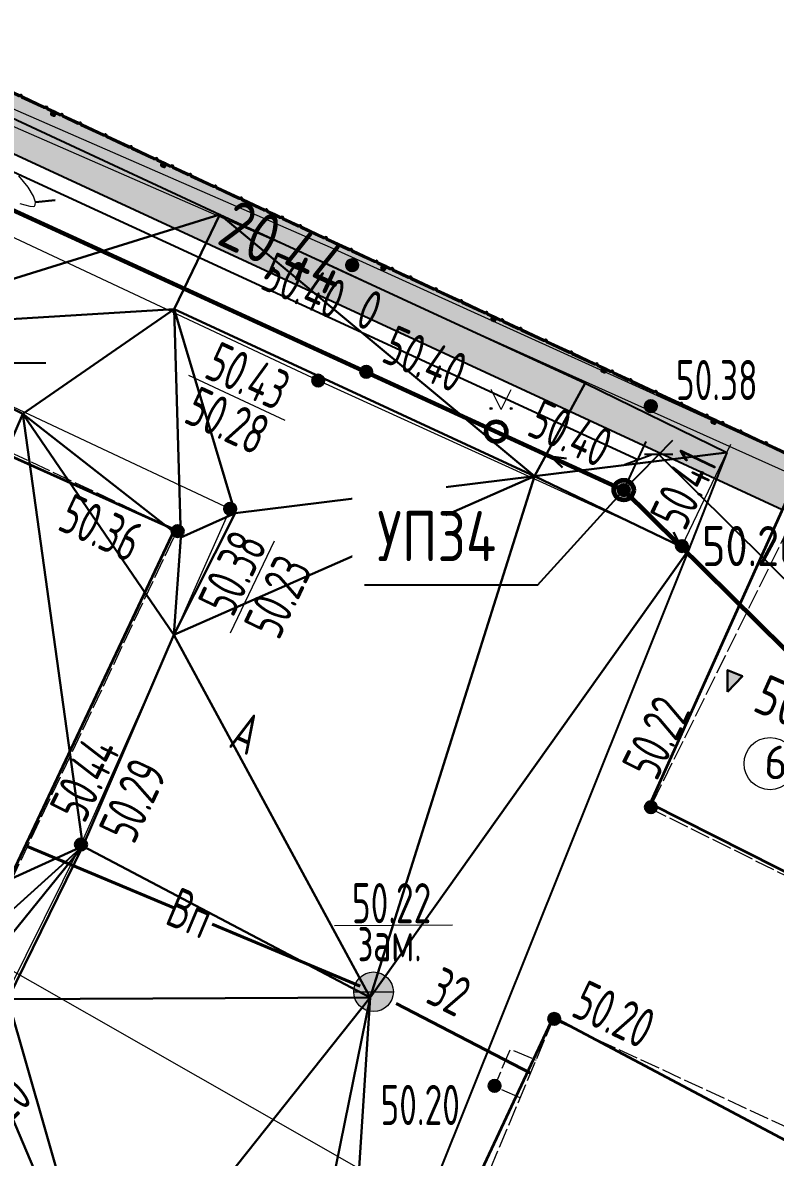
# Model space of a CAD drawing. Extents: x 1098675 to 1099684, y 381052 to 381453.
# Drawn here: x 1099324.8 to 1099343.58, y 381362.6 to 381390.89 of the extents above; entities that cross this region are included whole.
import ezdxf
from ezdxf.enums import TextEntityAlignment as Align

# ---------------------------------------------------------------- set-up
doc = ezdxf.new("R2010")
doc.units = 0
doc.header["$MEASUREMENT"] = 0
doc.header["$PDMODE"] = 34
doc.header["$PDSIZE"] = -1
for name, pattern in [('500_122_1_1', [10, 8, -2]), ('500_13', [1, 1, 0]), ('Территория ПС Мелитопольская$0$GOST2.303 5', [24, 20, -1.5, 1, -1.5])]:
    doc.linetypes.add(name, pattern=pattern)
doc.layers.get('0').update_dxf_attribs({"linetype": 'CONTINUOUS', "lineweight": 0})
doc.layers.get('Defpoints').update_dxf_attribs({"color": 252, "linetype": 'CONTINUOUS'})
for name, color, linetype in [('невидимые', 7, 'CONTINUOUS'), ('С_R_Мелитополь1_SRF-VIEW', 252, 'CONTINUOUS'), ('Территория ПС Мелитопольская$0$0.1 Здание и сооружение (сущ.)', 7, 'CONTINUOUS'), ('Территория ПС Мелитопольская$0$0.4 Тропа обхода', 8, 'CONTINUOUS'), ('Территория ПС Мелитопольская$0$3_Осевая', 3, 'Территория ПС Мелитопольская$0$GOST2.303 5'), ('Территория ПС Мелитопольская$0$5_Заштрих', 6, 'CONTINUOUS')]:
    doc.layers.add(name, color=color, linetype=linetype)
for name, color, linetype, lineweight in [('Съемка', 253, 'CONTINUOUS', 20), ('Территория ПС Мелитопольская$0$0.2 Внешнее ограждение', 5, 'CONTINUOUS', 40), ('Тропа обхода предв.', 7, 'CONTINUOUS', 0)]:
    doc.layers.add(name, color=color, linetype=linetype, lineweight=lineweight)
doc.styles.add('F2', font='GOST2304A.ttf', dxfattribs={"height": 0.001206})
doc.styles.add('GOST 2.304', font='GOST2304A.ttf', dxfattribs={"height": 1.25})
doc.styles.add('TOPO_D431', font='GOST2304A.ttf')
doc.styles.add('txt', font='GOST2304A.ttf')
doc.styles.add('ГОСТ', font='GOST2304A.ttf', dxfattribs={"height": 2.5})
doc.styles.add('ГОСТ 2.304', font='GOST2304A.ttf')
doc.styles.add('Территория ПС Мелитопольская$0$Standard', font='GOST2304A.ttf')
doc.linetypes.add('500_132_1', pattern='A,4,[3,Topography.shx,S=2.5,R=0,X=0,Y=0],4,-2', length=10)
doc.linetypes.add('ЗАБ ЖБ^1^', pattern='A,4,["|",txt,S=0.8,R=0,X=0,Y=0],4', length=8)
doc.dimstyles.new('ISO-25', dxfattribs={"dimtxt": 1.5, "dimasz": 1.5, "dimexe": 1.25, "dimexo": 0, "dimtad": 1, "dimtxsty": 'TOPO_D431', "dimcen": 2.5, "dimazin": 0, "dimtfac": 1, "dimtmove": 0, "dimatfit": 3, "dimfxl": 1, "dimarcsym": 0})

# ---------------------------------------------------------------- blocks, each defined once
blk = doc.blocks.new('Территория ПС Мелитопольская$0$Панель_Н3030_150_сбоку')
for p, q in [((5, 0), (10, 0)), ((5, 0), (5, -185)), ((10, 0), (10, -185)), ((5, -265), (5, -885)), ((7, -190), (34, -223)), ((34, -227), (7, -260)), ((10, -265), (10, -885)), ((38, -220), (11, -187)), ((11, -263), (38, -230)), ((5, -965), (5, -1585)), ((7, -890), (34, -923)), ((34, -927), (7, -960)), ((10, -965), (10, -1585)), ((38, -920), (11, -887)), ((11, -963), (38, -930)), ((5, -1665), (5, -2285)), ((7, -1590), (34, -1623)), ((34, -1627), (7, -1660)), ((10, -1665), (10, -2285)), ((38, -1620), (11, -1587)), ((11, -1663), (38, -1630)), ((5, -2365), (5, -2785)), ((7, -2290), (34, -2323)), ((34, -2327), (7, -2360)), ((10, -2365), (10, -2785)), ((38, -2320), (11, -2287)), ((11, -2363), (38, -2330)), ((7, -2790), (34, -2823)), ((34, -2827), (7, -2860)), ((38, -2820), (11, -2787)), ((5, -2865), (5, -3030)), ((5, -3030), (10, -3030)), ((10, -2865), (10, -3030)), ((11, -2863), (38, -2830))]:
    blk.add_line(p, q)
for centre in [(3, -25), (3, -175), (3, -275), (33, -225), (3, -425), (3, -575), (3, -725), (3, -875), (3, -975), (3, -1125), (33, -925), (3, -1275), (3, -1425), (3, -1575), (3, -1675), (33, -1625), (3, -1825), (3, -1975), (3, -2125), (3, -2275), (3, -2375), (3, -2525), (33, -2325), (3, -2675), (3, -2775), (33, -2825), (3, -2875), (3, -3025)]:
    blk.add_circle(centre, 2.5)
for centre, radius, start, end in [((13, -185), 7.5, 180, 219.486), ((13, -265), 7.5, 140.514, 180), ((13, -185), 2.5, 180, 219.486), ((13, -265), 2.5, 140.514, 180), ((33, -225), 7.5, 320.514, 39.486), ((13, -885), 7.5, 180, 219.486), ((13, -965), 7.5, 140.514, 180), ((13, -885), 2.5, 180, 219.486), ((13, -965), 2.5, 140.514, 180), ((33, -925), 7.5, 320.514, 39.486), ((13, -1585), 7.5, 180, 219.486), ((13, -1665), 7.5, 140.514, 180), ((13, -1585), 2.5, 180, 219.486), ((13, -1665), 2.5, 140.514, 180), ((33, -1625), 7.5, 320.514, 39.486), ((13, -2285), 7.5, 180, 219.486), ((13, -2365), 7.5, 140.514, 180), ((13, -2285), 2.5, 180, 219.486), ((13, -2365), 2.5, 140.514, 180), ((33, -2325), 7.5, 320.514, 39.486), ((13, -2785), 7.5, 180, 219.486), ((13, -2785), 2.5, 180, 219.486), ((33, -2825), 7.5, 320.514, 39.486), ((13, -2865), 7.5, 140.514, 180), ((13, -2865), 2.5, 140.514, 180)]:
    blk.add_arc(centre, radius, start, end)
blk = doc.blocks.new('*U75')
at = {"layer": 'Территория ПС Мелитопольская$0$5_Заштрих'}
h = blk.add_hatch(dxfattribs=at)
h.set_pattern_fill('ANSI31', color=256)
h.set_pattern_definition([(45, (-3717.2358, -503.4625), (-2.245064, 2.245064), [])])
edge = h.paths.add_edge_path()
edge.add_line((-40, 34), (-40, -34))
edge.add_arc((-34, -34), 6, 180, 270)
edge.add_line((-34, -40), (34, -40))
edge.add_arc((34, -34), 6, 270, 360)
edge.add_line((40, -34), (40, 34))
edge.add_arc((34, 34), 6, 0, 90)
edge.add_line((34, 40), (-34, 40))
edge.add_arc((-34, 34), 6, 90, 180)
edge = h.paths.add_edge_path(flags=16)
edge.add_line((-37, 34), (-37, -34))
edge.add_arc((-34, -34), 3, 180, 270)
edge.add_line((-34, -37), (34, -37))
edge.add_arc((34, -34), 3, 270, 360)
edge.add_line((37, -34), (37, 34))
edge.add_arc((34, 34), 3, 360, 450)
edge.add_line((34, 37), (-34, 37))
edge.add_arc((-34, 34), 3, 90, 180)
for points in [[(34, 40), (-34, 40, 0.414214), (-40, 34), (-40, -34, 0.414214), (-34, -40), (34, -40, 0.414214), (40, -34), (40, 34, 0.414214)], [(34, 37), (-34, 37, 0.414214), (-37, 34), (-37, -34, 0.414214), (-34, -37), (34, -37, 0.414214), (37, -34), (37, 34, 0.414214)]]:
    blk.add_lwpolyline(points, format="xyb", close=True)
at = {"layer": 'Территория ПС Мелитопольская$0$3_Осевая'}
for p, q in [((-80, 0), (80, 0)), ((0, -80), (0, 80))]:
    blk.add_line(p, q, dxfattribs=at)
at = {"style": 'Территория ПС Мелитопольская$0$Standard', "flags": 9}
for tag, p in [('НАИМЕНОВАНИЕ', (71, -97)), ('ЕД.ИЗМ', (71, -177))]:
    blk.add_attdef(tag, p, '', height=50, dxfattribs=at)
blk = doc.blocks.new('*U51')
at = {"xscale": -1}
for name, p, rotation in [('Территория ПС Мелитопольская$0$Панель_Н3030_150_сбоку', (72545, -30727), 247.0549571256923), ('*U75', (72531, -30759), 157.0549571256924), ('Территория ПС Мелитопольская$0$Панель_Н3030_150_сбоку', (75335, -31908), 247.0549571256923), ('*U75', (75322, -31940), 157.0549571256924), ('Территория ПС Мелитопольская$0$Панель_Н3030_150_сбоку', (78125, -33089), 247.0549571256923), ('*U75', (78112, -33122), 157.0549571256924), ('Территория ПС Мелитопольская$0$Панель_Н3030_150_сбоку', (80916, -34271), 247.0549571256923), ('*U75', (80902, -34303), 157.0549571256924), ('Территория ПС Мелитопольская$0$Панель_Н3030_150_сбоку', (83706, -35452), 247.0549571256923), ('*U75', (83692, -35484), 157.0549571256924), ('Территория ПС Мелитопольская$0$Панель_Н3030_150_сбоку', (86496, -36633), 247.0549571256923), ('*U75', (86483, -36665), 157.0549571256924), ('Территория ПС Мелитопольская$0$Панель_Н3030_150_сбоку', (89286, -37814), 247.0549571256923), ('*U75', (89273, -37846), 157.0549571256924), ('Территория ПС Мелитопольская$0$Панель_Н3030_150_сбоку', (92077, -38996), 247.0549571256923)]:
    blk.add_blockref(name, p, dxfattribs=dict(at, rotation=rotation))
blk = doc.blocks.new('Территория ПС Мелитопольская')
at = {"layer": 'Территория ПС Мелитопольская$0$0.4 Тропа обхода', "transparency": 33554534}
h = blk.add_hatch(color=256, dxfattribs=at)
h.dxf.hatch_style = 1
h.paths.add_polyline_path([(729104, 602832), (729225, 603130), (733466, 601233), (733380, 601036), (762579, 588771), (774045, 583823), (773675, 582825), (784155, 578208), (783870, 577056), (802583, 568921), (804433, 560231), (805151, 559888), (804505, 558535), (805975, 557904), (806369, 558822), (803976, 570060), (785748, 577984), (786028, 579117), (776266, 583536), (776626, 584530), (770978, 586532), (638012, 642832), (586836, 526190), (607888, 516968), (608530, 518433), (588945, 527013), (638843, 640743)])
blk.add_circle((729026, 596498), 650)
at = {"layer": 'Территория ПС Мелитопольская$0$0.1 Здание и сооружение (сущ.)', "color": 146, "lineweight": 35, "true_color": 0x105689}
for points in [[(713964, 601805), (709186, 590686), (686580, 600482), (691353, 611458), (702473, 606508), (702969, 607700), (705679, 606467), (705190, 605365), (713964, 601805)], [(729225, 603130), (726074, 595399), (730112, 593536), (733466, 601233), (729225, 603130)], [(719806, 580508), (790754, 551155), (794346, 559917), (786370, 563335), (777268, 567077), (776659, 565745), (747644, 578368), (748403, 580022), (738142, 584428), (737600, 583313), (723840, 589985), (719806, 580508)]]:
    blk.add_lwpolyline(points, dxfattribs=at)
at = {"layer": 'Территория ПС Мелитопольская$0$0.4 Тропа обхода'}
blk.add_lwpolyline([(729104, 602832), (638843, 640743), (588945, 527013), (608530, 518433), (607888, 516968), (586836, 526190), (638012, 642832), (770978, 586532), (776626, 584530), (776266, 583536), (786028, 579117), (785748, 577984), (803976, 570060), (806369, 558822), (805975, 557904), (804505, 558535)], dxfattribs=at)
at = {"layer": 'Территория ПС Мелитопольская$0$0.2 Внешнее ограждение'}
blk.add_blockref('*U51', (638049, 642817), dxfattribs=at)
at = {"insert": (728883, 596956), "char_height": 840.74, "attachment_point": 1, "style": 'Территория ПС Мелитопольская$0$Standard'}
blk.add_mtext_dynamic_manual_height_columns('{\\fGOST type B|b0|i0|c0|p2;6}', width=1745.61, gutter_width=4204, heights=[0], dxfattribs=at)
blk = doc.blocks.new('Съемка')
at = {"layer": 'Съемка', "linetype": 'Continuous', "lineweight": -2}
h = blk.add_hatch(color=8, dxfattribs=at)
h.dxf.hatch_style = 1
edge = h.paths.add_edge_path()
edge.add_arc((1099333.023, 381384.843), 0.15, 0, 360)
h = blk.add_hatch(color=8, dxfattribs=at)
h.dxf.hatch_style = 1
edge = h.paths.add_edge_path()
edge.add_arc((1099333.023, 381384.843), 0.15, 0, 360)
h = blk.add_hatch(color=8, dxfattribs=at)
h.dxf.hatch_style = 1
edge = h.paths.add_edge_path()
edge.add_arc((1099333.374, 381382.186), 0.15, 0, 360)
h = blk.add_hatch(color=8, dxfattribs=at)
h.dxf.hatch_style = 1
edge = h.paths.add_edge_path()
edge.add_arc((1099333.374, 381382.186), 0.15, 0, 360)
h = blk.add_hatch(color=8, dxfattribs=at)
h.dxf.hatch_style = 1
edge = h.paths.add_edge_path()
edge.add_arc((1099332.177, 381381.967), 0.15, 0, 360)
at = {"layer": 'Съемка'}
h = blk.add_hatch(color=8, dxfattribs=at)
edge = h.paths.add_edge_path()
edge.add_arc((1099336.488, 381381.271), 0.025, 0, 360)
h = blk.add_hatch(color=8, dxfattribs=at)
edge = h.paths.add_edge_path()
edge.add_arc((1099336.988, 381381.271), 0.025, 0, 360)
at = {"layer": 'Съемка', "linetype": 'Continuous', "lineweight": -2}
h = blk.add_hatch(color=8, dxfattribs=at)
h.dxf.hatch_style = 1
edge = h.paths.add_edge_path()
edge.add_arc((1099340.475, 381381.33), 0.15, 0, 360)
h = blk.add_hatch(color=8, dxfattribs=at)
h.dxf.hatch_style = 1
edge = h.paths.add_edge_path()
edge.add_arc((1099340.475, 381381.33), 0.15, 0, 360)
at = {"layer": 'Съемка', "linetype": 'Continuous', "lineweight": -2, "true_color": 0xffffff}
h = blk.add_hatch(color=7, dxfattribs=at)
h.dxf.hatch_style = 1
edge = h.paths.add_edge_path()
edge.add_arc((1099339.8, 381379.239), 0.25, 0, 360)
at = {"layer": 'Съемка', "linetype": 'Continuous', "lineweight": -2}
h = blk.add_hatch(color=8, dxfattribs=at)
h.dxf.hatch_style = 1
edge = h.paths.add_edge_path()
edge.add_arc((1099339.8, 381379.239), 0.15, 0, 360)
h = blk.add_hatch(color=8, dxfattribs=at)
h.dxf.hatch_style = 1
edge = h.paths.add_edge_path()
edge.add_arc((1099339.8, 381379.239), 0.15, 0, 360)
h = blk.add_hatch(color=8, dxfattribs=at)
edge = h.paths.add_edge_path()
edge.add_arc((1099339.8, 381379.239), 0.05, 0, 360)
h = blk.add_hatch(color=8, dxfattribs=at)
h.dxf.hatch_style = 1
edge = h.paths.add_edge_path()
edge.add_arc((1099329.979, 381378.771), 0.15, 0, 360)
h = blk.add_hatch(color=8, dxfattribs=at)
h.dxf.hatch_style = 1
edge = h.paths.add_edge_path()
edge.add_arc((1099328.669, 381378.215), 0.15, 0, 360)
h = blk.add_hatch(color=8, dxfattribs=at)
h.dxf.hatch_style = 1
edge = h.paths.add_edge_path()
edge.add_arc((1099328.669, 381378.215), 0.15, 0, 360)
h = blk.add_hatch(color=8, dxfattribs=at)
h.dxf.hatch_style = 1
edge = h.paths.add_edge_path()
edge.add_arc((1099341.252, 381377.842), 0.15, 0, 360)
h = blk.add_hatch(color=8, dxfattribs=at)
h.dxf.hatch_style = 1
edge = h.paths.add_edge_path()
edge.add_arc((1099341.252, 381377.842), 0.15, 0, 360)
at = {"layer": 'Съемка', "linetype": 'ByBlock', "lineweight": -2}
blk.add_hatch(color=8, dxfattribs=at).paths.add_polyline_path([(1099342.385, 381374.211), (1099342.391, 381374.75), (1099342.761, 381374.597)])
at = {"layer": 'Съемка', "linetype": 'Continuous', "lineweight": -2}
h = blk.add_hatch(color=8, dxfattribs=at)
h.dxf.hatch_style = 1
edge = h.paths.add_edge_path()
edge.add_arc((1099340.478, 381371.332), 0.15, 0, 360)
h = blk.add_hatch(color=8, dxfattribs=at)
h.dxf.hatch_style = 1
edge = h.paths.add_edge_path()
edge.add_arc((1099340.478, 381371.332), 0.15, 0, 360)
h = blk.add_hatch(color=8, dxfattribs=at)
h.dxf.hatch_style = 1
edge = h.paths.add_edge_path()
edge.add_arc((1099326.257, 381370.403), 0.15, 0, 360)
at = {"layer": 'Съемка', "true_color": 0xffffff}
h = blk.add_hatch(color=7, dxfattribs=at)
edge = h.paths.add_edge_path()
edge.add_arc((1099333.556, 381366.73), 0.495, 0, 360)
at = {"layer": 'Съемка', "linetype": 'Continuous', "lineweight": -2}
h = blk.add_hatch(color=8, dxfattribs=at)
h.dxf.hatch_style = 1
edge = h.paths.add_edge_path()
edge.add_arc((1099338.065, 381366.055), 0.15, 0, 360)
h = blk.add_hatch(color=8, dxfattribs=at)
h.dxf.hatch_style = 1
edge = h.paths.add_edge_path()
edge.add_arc((1099338.065, 381366.055), 0.15, 0, 360)
h = blk.add_hatch(color=8, dxfattribs=at)
h.dxf.hatch_style = 1
edge = h.paths.add_edge_path()
edge.add_arc((1099336.576, 381364.385), 0.15, 0, 360)
h = blk.add_hatch(color=8, dxfattribs=at)
h.dxf.hatch_style = 1
edge = h.paths.add_edge_path()
edge.add_arc((1099336.576, 381364.385), 0.15, 0, 360)
at = {"layer": 'Съемка', "color": 8, "linetype": 'Continuous', "lineweight": 20}
blk.add_lwpolyline([(1099353.97, 381359.276), (1099355.852, 381363.401), (1099339.8, 381379.239), (1099321.203, 381387.751), (1099296.212, 381399.281), (1099273.687, 381409.516), (1099250.459, 381366.989), (1099263.498, 381360.319), (1099266.568, 381358.979)], dxfattribs=at)
at = {"layer": 'Съемка', "color": 8, "linetype": 'Continuous', "lineweight": 20, "flags": 128}
blk.add_lwpolyline([(1099291.983, 381376.134), (1099282.726, 381395.115), (1099280.686, 381403.03), (1099283.191, 381406.77), (1099321.586, 381390.037), (1099329.077, 381386.773), (1099332.472, 381385.293), (1099344.76, 381379.726), (1099348.385, 381377.743)], dxfattribs=at)
at = {"layer": 'Съемка', "color": 8, "linetype": 'ЗАБ ЖБ^1^', "lineweight": 0, "ltscale": 0.5, "flags": 128}
blk.add_lwpolyline([(1099292.352, 381376.29), (1099283.103, 381395.254), (1099281.118, 381402.956), (1099283.337, 381406.27), (1099321.426, 381389.67), (1099328.917, 381386.406), (1099332.308, 381384.928), (1099335.667, 381383.362), (1099344.469, 381379.418)], dxfattribs=at)
at = {"layer": 'Съемка', "color": 8, "ltscale": 0.5, "flags": 128}
blk.add_lwpolyline([(1099324.73, 381386.379), (1099324.981, 381386.317), (1099325.073, 381386.31), (1099325.093, 381386.318), (1099325.11, 381386.346), (1099325.118, 381386.419), (1099325.075, 381386.563), (1099324.941, 381386.79), (1099324.705, 381387.075)], dxfattribs=at)
at = {"layer": 'Съемка', "color": 8, "linetype": 'Continuous', "ltscale": 0.5}
for points in [[(1099342.461, 381380.373), (1099341.252, 381377.842), (1099332.177, 381381.967), (1099303.679, 381395.331), (1099299.483, 381386.309), (1099297.088, 381381.333), (1099296.125, 381379.083), (1099295.915, 381377.181), (1099296.587, 381375.559), (1099297.877, 381373.511), (1099300.913, 381370.357), (1099308.477, 381366.218), (1099319.459, 381359.86)], [(1099299.769, 381377.608), (1099305.771, 381390.134), (1099329.979, 381378.771), (1099326.257, 381370.403), (1099324.423, 381366.716)]]:
    blk.add_lwpolyline(points, dxfattribs=at)
at = {"layer": 'Съемка', "color": 8, "linetype": '500_13', "lineweight": 20, "ltscale": 0.5, "flags": 128}
for points in [[(1099306.315, 381388.717), (1099301.04, 381377.559), (1099323.395, 381367.129), (1099328.653, 381378.226), (1099306.315, 381388.717)], [(1099344.469, 381379.418), (1099340.448, 381371.309), (1099344.48, 381369.31), (1099345.431, 381371.264), (1099348.302, 381377.564), (1099344.469, 381379.418)], [(1099338.042, 381366.048), (1099351.868, 381359.658), (1099352.116, 381360.126), (1099362.367, 381355.426), (1099361.54, 381353.634), (1099390.204, 381340.328), (1099390.753, 381341.594), (1099407.662, 381333.992), (1099403.698, 381325.228), (1099386.837, 381332.893), (1099387.167, 381333.622), (1099361.847, 381345.808), (1099361.008, 381343.982), (1099333.952, 381356.337), (1099338.045, 381366.056)], [(1099337.218, 381364.091), (1099336.575, 381364.365), (1099336.97, 381365.303), (1099337.614, 381365.032)]]:
    blk.add_lwpolyline(points, dxfattribs=at)
at = {"layer": 'Съемка', "color": 8, "linetype": 'Continuous', "lineweight": -2}
for points in [[(1099325.118, 381386.419), (1099325.616, 381386.466)], [(1099339.8, 381379.239), (1099337.981, 381380.071)], [(1099338.27, 381379.802), (1099337.981, 381380.071), (1099338.374, 381380.029)], [(1099339.8, 381379.239), (1099341.224, 381377.834)], [(1099341.045, 381378.187), (1099341.224, 381377.834), (1099340.869, 381378.009)]]:
    blk.add_lwpolyline(points, dxfattribs=at)
at = {"layer": 'Съемка', "color": 8, "flags": 128}
for points in [[(1099328.94, 381382.103), (1099331.345, 381380.981)], [(1099331.079, 381377.966), (1099329.981, 381375.673)]]:
    blk.add_lwpolyline(points, dxfattribs=at)
at = {"layer": 'Съемка', "color": 8, "linetype": 'Continuous', "lineweight": 9, "flags": 128}
for points in [[(1099336.738, 381381.246), (1099336.488, 381381.746)], [(1099336.738, 381381.246), (1099336.988, 381381.746)], [(1099333.061, 381366.73), (1099334.051, 381366.73)]]:
    blk.add_lwpolyline(points, dxfattribs=at)
at = {"layer": 'Съемка', "color": 8, "linetype": 'ByBlock', "lineweight": -2}
blk.add_lwpolyline([(1099342.385, 381374.211), (1099342.391, 381374.75), (1099342.761, 381374.597)], close=True, dxfattribs=at)
at = {"layer": 'Съемка', "color": 8, "linetype": '500_122_1_1', "lineweight": 40, "ltscale": 0.5, "flags": 128}
blk.add_lwpolyline([(1099324.923, 381370.354), (1099333.556, 381366.73), (1099337.476, 381364.705)], dxfattribs=at)
at = {"layer": 'Съемка', "color": 8}
blk.add_lwpolyline([(1099332.585, 381368.386), (1099335.531, 381368.402)], dxfattribs=at)
at = {"layer": 'Съемка', "color": 8, "linetype": '500_132_1', "ltscale": 0.5, "flags": 128}
blk.add_lwpolyline([(1099323.686, 381367.74), (1099334.656, 381361.497), (1099335.877, 381360.908)], dxfattribs=at)
at = {"layer": 'Съемка', "color": 8, "linetype": 'Continuous', "lineweight": -2}
for centre, radius in [((1099333.023, 381384.843), 0.15), ((1099333.023, 381384.843), 0.15), ((1099333.374, 381382.186), 0.15), ((1099333.374, 381382.186), 0.15), ((1099332.177, 381381.967), 0.15), ((1099340.475, 381381.33), 0.15), ((1099340.475, 381381.33), 0.15), ((1099339.8, 381379.239), 0.25), ((1099339.8, 381379.239), 0.15), ((1099339.8, 381379.239), 0.15), ((1099339.8, 381379.239), 0.05), ((1099329.979, 381378.771), 0.15), ((1099328.669, 381378.215), 0.15), ((1099328.669, 381378.215), 0.15), ((1099341.252, 381377.842), 0.15), ((1099341.252, 381377.842), 0.15), ((1099340.478, 381371.332), 0.15), ((1099340.478, 381371.332), 0.15), ((1099326.257, 381370.403), 0.15), ((1099338.065, 381366.055), 0.15), ((1099338.065, 381366.055), 0.15), ((1099336.576, 381364.385), 0.15), ((1099336.576, 381364.385), 0.15)]:
    blk.add_circle(centre, radius, dxfattribs=at)
at = {"layer": 'Съемка', "color": 8, "linetype": 'Continuous', "lineweight": 0}
for centre in [(1099336.488, 381381.271), (1099336.988, 381381.271)]:
    blk.add_circle(centre, 0.025, dxfattribs=at)
at = {"layer": 'Съемка', "color": 8, "linetype": 'Continuous', "lineweight": 9}
blk.add_circle((1099333.556, 381366.73), 0.495, dxfattribs=at)
at = {"layer": 'Съемка', "color": 8, "lineweight": 30, "style": 'ГОСТ', "width": 0.8}
for s, rotation, p in [('50.40', 336.4465, (1099330.69, 381384.276)), ('0', 336.4465, (1099333.056, 381383.356)), ('50.40', 336.4465, (1099333.716, 381382.454)), ('50.40', 335.406, (1099337.344, 381380.624)), ('50.36', 334.988, (1099325.633, 381378.269)), ('50.22', 63.6246, (1099340.621, 381371.958)), ('50.20', 334.6005, (1099338.449, 381366.143))]:
    blk.add_text(s, height=1, rotation=rotation, dxfattribs=at).set_placement(p)
at = {"layer": 'Съемка', "color": 8, "style": 'ГОСТ', "width": 0.8}
for s, rotation, p in [('50.43', 335.1175, (1099330.427, 381382.082)), ('50.28', 335.1175, (1099329.912, 381380.97)), ('50.38', 64.3987, (1099330.038, 381377.176)), ('50.23', 64.3987, (1099331.173, 381376.585)), ('А', 335.7921, (1099330.379, 381373.184)), ('50.44', 63.6, (1099326.354, 381372.05)), ('50.29', 64.8, (1099327.555, 381371.504)), ('Вп', 337.2, (1099328.99, 381368.697)), ('32', 334, (1099335.444, 381366.731))]:
    blk.add_text(s, height=1, rotation=rotation, dxfattribs=at).set_placement(p, align=Align.MIDDLE_CENTER)
at = {"layer": 'Съемка', "color": 8, "lineweight": 30, "style": 'ГОСТ', "width": 0.8}
for s, p in [('50.38', (1099341.1, 381381.48)), ('50.20', (1099333.729, 381363.409))]:
    blk.add_text(s, height=1, dxfattribs=at).set_placement(p)
at = {"layer": 'Съемка', "color": 8, "style": 'ГОСТ', "width": 0.8}
blk.add_text('50.41', height=1, rotation=64.4673, dxfattribs=at).set_placement((1099340.878, 381378.403), align=Align.MIDDLE_LEFT)
at = {"layer": 'Съемка', "color": 8, "linetype": 'Continuous', "lineweight": 30, "style": 'ГОСТ'}
blk.add_text('50.26', height=1, dxfattribs=at).set_placement((1099341.752, 381377.342))
at = {"layer": 'Съемка', "color": 8, "style": 'F2'}
blk.add_text('50.30', height=1, rotation=335.9112, dxfattribs=at).set_placement((1099344.319, 381373.703), align=Align.MIDDLE_CENTER)
at = {"layer": 'Съемка', "color": 8, "style": 'ГОСТ', "width": 0.8}
for s, p in [('50.22', (1099334.006, 381368.94)), ('зам.', (1099333.961, 381367.99))]:
    blk.add_text(s, height=1, dxfattribs=at).set_placement(p, align=Align.MIDDLE_CENTER)
blk.add_text('50.20', height=1, rotation=44.0422, dxfattribs=at).set_placement((1099323.674, 381362.662))
blk = doc.blocks.new('_Oblique')
at = {"color": 0, "linetype": 'ByBlock', "lineweight": -2}
blk.add_line((-0.5, -0.5), (0.5, 0.5), dxfattribs=at)
blk = doc.blocks.new('*D325')
at = {"color": 0, "linetype": 'Continuous', "lineweight": -2, "transparency": 16777216}
for p, q in [((1099321.235, 381387.789), (1099321.793, 381389.001)), ((1099321.584, 381388.546), (1099340.149, 381379.996)), ((1099339.8, 381379.239), (1099340.358, 381380.45))]:
    blk.add_line(p, q, dxfattribs=at)
at = {"layer": 'Defpoints', "color": 0, "linetype": 'Continuous', "lineweight": 60, "transparency": 16777216}
for p in [(1099321.235, 381387.789), (1099340.149, 381379.996), (1099339.8, 381379.239)]:
    blk.add_point(p, dxfattribs=at)
at = {"color": 0, "linetype": 'Continuous', "lineweight": -2, "transparency": 16777216, "xscale": 0.5, "yscale": 0.5, "zscale": 0.5}
for p, rotation in [((1099321.584, 381388.546), 155.2709634731736), ((1099340.149, 381379.996), 335.2709634731736)]:
    blk.add_blockref('_Oblique', p, dxfattribs=dict(at, rotation=rotation))
at = {"color": 0, "linetype": 'Continuous', "lineweight": 20, "transparency": 16777216, "insert": (1099331.272, 381385.152), "char_height": 1.25, "attachment_point": 5, "rotation": 335.271, "style": 'GOST 2.304'}
blk.add_mtext('20,44', dxfattribs=at)
blk = doc.blocks.new('*D326')
at = {"color": 0, "linetype": 'Continuous', "lineweight": -2, "transparency": 16777216}
for p, q in [((1099339.8, 381379.239), (1099341.026, 381380.479)), ((1099340.675, 381380.123), (1099356.714, 381364.257)), ((1099355.839, 381363.373), (1099357.065, 381364.613))]:
    blk.add_line(p, q, dxfattribs=at)
at = {"layer": 'Defpoints', "color": 0, "linetype": 'Continuous', "lineweight": 60, "transparency": 16777216}
for p in [(1099339.8, 381379.239), (1099356.714, 381364.257), (1099355.839, 381363.373)]:
    blk.add_point(p, dxfattribs=at)
at = {"color": 0, "linetype": 'Continuous', "lineweight": -2, "transparency": 16777216, "xscale": 0.5, "yscale": 0.5, "zscale": 0.5}
for p, rotation in [((1099340.675, 381380.123), 135.3108915467551), ((1099356.714, 381364.257), 315.3108915467551)]:
    blk.add_blockref('_Oblique', p, dxfattribs=dict(at, rotation=rotation))
at = {"color": 0, "linetype": 'Continuous', "lineweight": 20, "transparency": 16777216, "insert": (1099349.376, 381372.879), "char_height": 1.25, "attachment_point": 5, "rotation": 315.3109, "style": 'GOST 2.304'}
blk.add_mtext('22,56', dxfattribs=at)

msp = doc.modelspace()

# ---------------------------------------------------------------- block references
at = {"layer": 'Съемка', "color": 6, "lineweight": 30}
msp.add_blockref('Съемка', (0, 0), dxfattribs=at)

# ---------------------------------------------------------------- next in the draw order: linework, layer by layer
at = {"linetype": 'Continuous', "lineweight": 60}
msp.add_lwpolyline([(1099266.544, 381358.989), (1099263.499, 381360.317), (1099250.459, 381366.989), (1099273.687, 381409.516), (1099296.212, 381399.281), (1099321.203, 381387.751), (1099339.8, 381379.239), (1099355.852, 381363.401), (1099353.97, 381359.276)], dxfattribs=at)
for centre in [(1099336.618, 381380.696), (1099339.8, 381379.239)]:
    msp.add_circle(centre, 0.25, dxfattribs=at)
at = {"layer": 'невидимые', "lineweight": 25, "ltscale": 100}
for points in [[(1099325.382, 381382.4), (1099321.757, 381382.4)], [(1099337.65, 381376.867), (1099339.8, 381379.239)]]:
    msp.add_lwpolyline(points, dxfattribs=at)
at = {"layer": 'С_R_Мелитополь1_SRF-VIEW', "linetype": 'Continuous'}
for points in [[(1099329.718, 381386.104), (1099320.553, 381383.261), (1099317.064, 381391.996)], [(1099320.553, 381383.261), (1099329.718, 381386.104), (1099328.585, 381383.749)], [(1099329.718, 381386.104), (1099337.571, 381379.588), (1099328.585, 381383.749)], [(1099329.718, 381386.104), (1099338.839, 381381.902), (1099337.571, 381379.588)], [(1099328.585, 381383.749), (1099324.806, 381381.142), (1099320.553, 381383.261)], [(1099324.806, 381381.142), (1099328.585, 381383.749), (1099328.75, 381378.059)], [(1099330.105, 381378.663), (1099328.585, 381383.749), (1099337.571, 381379.588)], [(1099328.75, 381378.059), (1099328.585, 381383.749), (1099330.105, 381378.663)], [(1099320.553, 381383.261), (1099324.806, 381381.142), (1099318.645, 381366.881)], [(1099338.839, 381381.902), (1099342.376, 381380.174), (1099337.571, 381379.588)], [(1099326.305, 381370.36), (1099318.645, 381366.881), (1099324.806, 381381.142)], [(1099326.305, 381370.36), (1099324.806, 381381.142), (1099328.573, 381375.633)], [(1099328.75, 381378.059), (1099328.573, 381375.633), (1099324.806, 381381.142)], [(1099337.571, 381379.588), (1099342.376, 381380.174), (1099341.412, 381377.736)], [(1099330.105, 381378.663), (1099337.571, 381379.588), (1099328.573, 381375.633)], [(1099333.473, 381366.588), (1099328.573, 381375.633), (1099337.571, 381379.588)], [(1099333.473, 381366.588), (1099337.571, 381379.588), (1099341.412, 381377.736)], [(1099330.105, 381378.663), (1099328.573, 381375.633), (1099328.75, 381378.059)], [(1099341.412, 381377.736), (1099332.811, 381356.284), (1099333.473, 381366.588)], [(1099326.305, 381370.36), (1099328.573, 381375.633), (1099333.473, 381366.588)], [(1099326.305, 381370.36), (1099322.061, 381366.537), (1099318.645, 381366.881)], [(1099323.556, 381366.977), (1099322.061, 381366.537), (1099326.305, 381370.36)], [(1099326.305, 381370.36), (1099324.431, 381366.55), (1099323.556, 381366.977)], [(1099324.431, 381366.55), (1099326.305, 381370.36), (1099333.473, 381366.588)], [(1099323.548, 381365.915), (1099324.431, 381366.55), (1099326.819, 381358.218)], [(1099326.819, 381358.218), (1099324.431, 381366.55), (1099333.473, 381366.588)], [(1099326.819, 381358.218), (1099333.473, 381366.588), (1099331.557, 381357.179)], [(1099331.557, 381357.179), (1099333.473, 381366.588), (1099332.811, 381356.284)], [(1099321.366, 381363.974), (1099323.548, 381365.915), (1099326.819, 381358.218)], [(1099326.819, 381358.218), (1099321.887, 381359.242), (1099321.366, 381363.974)]]:
    msp.add_3dface(points, dxfattribs=at)

# ---------------------------------------------------------------- next in the draw order: block references
at = {"layer": 'Тропа обхода предв.', "xscale": 0.001, "yscale": 0.001, "zscale": 0.001, "rotation": 357.9626094329727}
msp.add_blockref('Территория ПС Мелитопольская', (1098593.679, 380802.216), dxfattribs=at)

# ---------------------------------------------------------------- next in the draw order: dimensions: what is measured, and where the dimension line sits
at = {"linetype": 'Continuous', "lineweight": 20}
dim = msp.add_aligned_dim(p1=(1099339.8, 381379.239), p2=(1099355.839, 381363.373), distance=1.244, dimstyle='ISO-25', override={"dimasz": 0.5, "dimexe": 0.5, "dimgap": 0.25, "dimtxsty": 'GOST 2.304', "dimblk1": 'Oblique', "dimblk2": 'Oblique', "dimsah": 1}, dxfattribs=at)
dim.commit()
dim.dimension.update_dxf_attribs({"geometry": '*D326', "text_midpoint": (1099349.376, 381372.879)})

# ---------------------------------------------------------------- next in the draw order: texts
at = {"layer": 'невидимые', "lineweight": 25, "ltscale": 100, "insert": (1099333.649, 381378.714), "char_height": 1.25, "width": 1.09399, "attachment_point": 1, "style": 'ГОСТ 2.304', "bg_fill": 3, "box_fill_scale": 1.5, "bg_fill_color": 256, "bg_fill_transparency": 0}
msp.add_mtext('УП34', dxfattribs=at)

# ---------------------------------------------------------------- next in the draw order: linework, layer by layer
at = {"layer": 'невидимые', "lineweight": 25, "ltscale": 100}
msp.add_lwpolyline([(1099337.65, 381376.867), (1099333.328, 381376.867)], dxfattribs=at)

# ---------------------------------------------------------------- next in the draw order: dimensions: what is measured, and where the dimension line sits
at = {"linetype": 'Continuous', "lineweight": 20}
dim = msp.add_aligned_dim(p1=(1099321.235, 381387.789), p2=(1099339.8, 381379.239), distance=0.834, dimstyle='ISO-25', override={"dimasz": 0.5, "dimexe": 0.5, "dimgap": 0.25, "dimtxsty": 'GOST 2.304', "dimblk1": 'Oblique', "dimblk2": 'Oblique', "dimsah": 1}, dxfattribs=at)
dim.commit()
dim.dimension.update_dxf_attribs({"geometry": '*D325', "text_midpoint": (1099331.272, 381385.152)})

doc.saveas('drawing.dxf')
